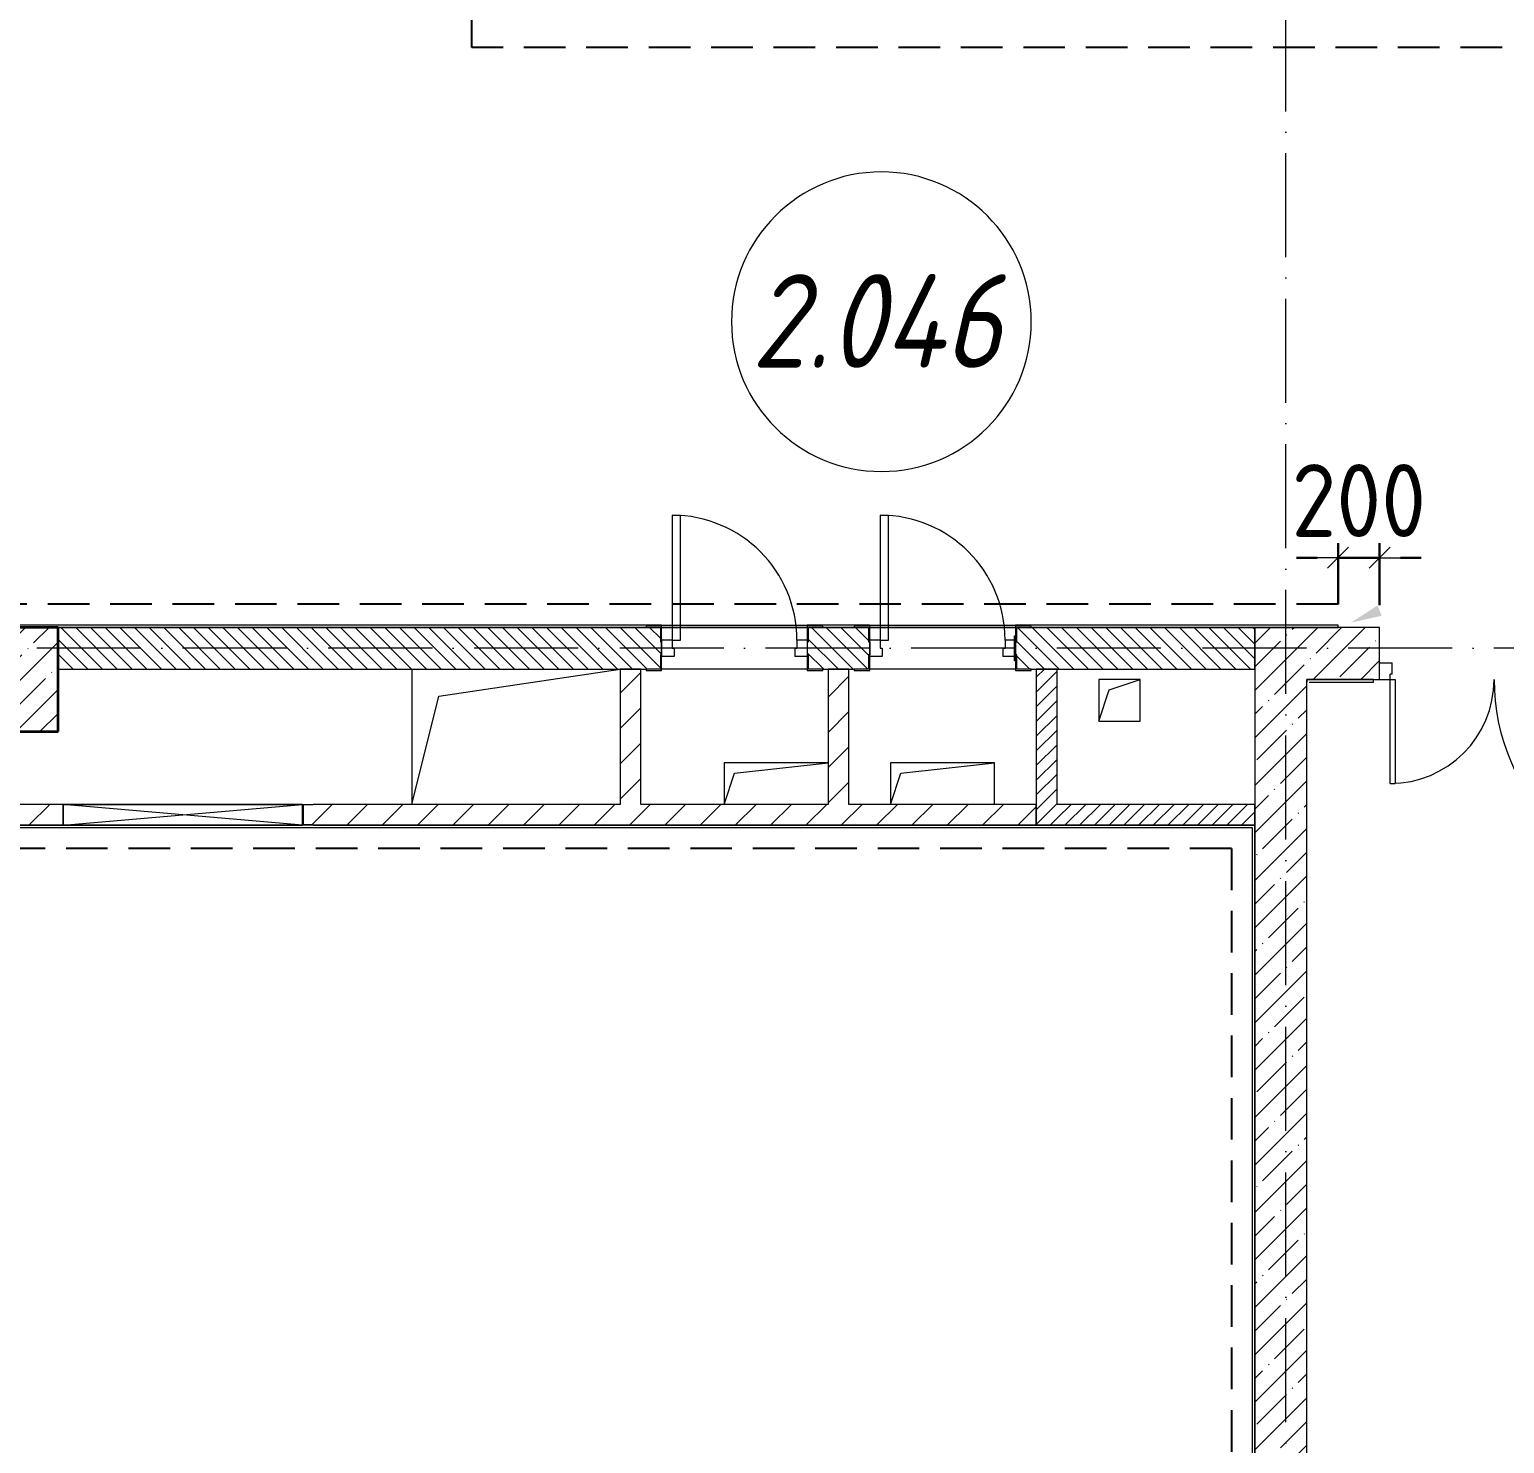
# Model space of a CAD drawing. Header units: millimetres. Extents: x -213536 to 1564669, y -45299 to 942238.
# Drawn here: x -133005 to -125917, y 111960 to 118758 of the extents above; entities that cross this region are included whole.
import ezdxf

# ---------------------------------------------------------------- set-up
doc = ezdxf.new("R2010")
doc.units = ezdxf.units.MM
doc.linetypes.add('50_200_ШТРИХ_1Т_ш5_п1_п1_', pattern=[700, 500, -100, 0, -100])
doc.linetypes.add('Штриховая _2 мм - 1 мм_', pattern=[300, 200, -100])
for name, color, linetype, lineweight in [('0-1', 7, 'Continuous', 5), ('0-2', 7, 'Continuous', 9), ('Каркас_Импост', 7, 'Continuous', 13), ('Марки помещений', 7, 'Continuous', 9), ('Несущие колонны', 7, 'Continuous', 9), ('Несущие колонны-1', 7, 'Continuous', 35), ('Обобщенные модели', 7, 'Continuous', 9), ('Общие ребра', 7, 'Continuous', 9), ('Оси-2', 7, '50_200_ШТРИХ_1Т_ш5_п1_п1_', 9), ('Открывание-1', 7, 'Continuous', 9), ('Панель', 7, 'Continuous', 13), ('Размеры', 7, 'Continuous', 15), ('Стены', 7, 'Continuous', 9), ('Стены-1', 7, 'Continuous', 13), ('Текстовые примечания', 7, 'Continuous', 9), ('Штриховка разреза-1', 7, 'Continuous', 9), ('Элементы узлов', 7, 'Continuous', 9)]:
    doc.layers.add(name, color=color, linetype=linetype, lineweight=lineweight)
doc.layers.add('СТ-1_1', color=7, linetype='Штриховая _2 мм - 1 мм_', lineweight=90, true_color=0x888888)
doc.layers.get('0-2').off()
doc.styles.add('ISOCPEUR_I_2', font='isocpeui.ttf', dxfattribs={"width": 0.85, "height": 2.3})
doc.styles.add('СПДС', font='isocpeur.ttf', dxfattribs={"width": 0.9})
doc.dimstyles.new('Размера А3', dxfattribs={"dimtxt": 200, "dimasz": 100, "dimexe": 70, "dimexo": 100, "dimgap": 20, "dimtad": 1, "dimdec": 0, "dimrnd": 10, "dimzin": 0, "dimdsep": 46, "dimtxsty": 'СПДС', "dimblk": 'ARROWHEAD_6', "dimcen": 1, "dimclrd": 256, "dimclre": 256, "dimclrt": 256, "dimazin": 0, "dimtfac": 1, "dimtdec": 0, "dimtmove": 2, "dimatfit": 3, "dimfxl": 1, "dimtolj": 1, "dimtzin": 0, "dimarcsym": 0})
pattern_1 = [(45, (0, 0), (-84.85281, 84.85281), [])]
pattern_2 = [(45, (0, 0), (-35.35534, 35.35534), [])]
pattern_3 = [(45, (0, 0), (-114.04925, 114.04925), []), (45, (114.05, 0), (-114.04925, 114.04925), [201.612, -40.322, 3.353, -36.97])]

# ---------------------------------------------------------------- blocks, each defined once
blk = doc.blocks.new('BSC_Колонна _Прямоугольная - 500х500-V57-АИ2_02_План отделки стен 2-го этажа _Часть 2_')
at = {"layer": 'Несущие колонны'}
h = blk.add_hatch(dxfattribs=at)
h.set_pattern_fill('FP_65', color=256, style=0, pattern_type=2)
h.set_pattern_definition([(45, (-77500, -7650), (-114.04925, 114.04925), []), (45, (-77385.95, -7650), (-114.04925, 114.04925), [201.613, -40.323, 3.353, -36.97])])
h.paths.add_polyline_path([(-250, -250), (250, -250), (250, 250), (-250, 250)], flags=0)
at = {"layer": 'Несущие колонны-1'}
for p, q in [((250, 250), (-250, 250)), ((-250, 250), (-250, -250)), ((250, -250), (250, 250)), ((-250, -250), (250, -250))]:
    blk.add_line(p, q, dxfattribs=at)
blk = doc.blocks.new('Дверь_СКБ_2Ст_Внутренняя_ШЕР - СОШ_Д-31__Дв_1600x2100h_ЛК_Лифтовой холл _зона безопасности МГН__EIS60-26412756-АИ2_02_План отделки стен 2-го этажа _Часть 2_')
at = {"layer": 'Каркас_Импост'}
for p, q in [((-737.5, 125), (-787.5, 125)), ((-787.5, 125), (-787.5, 45)), ((-737.5, 125), (-737.5, 100)), ((-737.5, 100), (-727.5, 100)), ((-727.5, 100), (-727.5, 45)), ((752.5, 100), (762.5, 100)), ((752.5, 100), (752.5, 45)), ((812.5, 125), (762.5, 125)), ((762.5, 125), (762.5, 100)), ((812.5, 125), (812.5, 45)), ((-727.5, 45), (-787.5, 45)), ((812.5, 45), (752.5, 45))]:
    blk.add_line(p, q, dxfattribs=at)
at = {"layer": 'Открывание-1'}
for centre, radius, start, end in [((-737.5, 125), 1000, 0, 90), ((762.5, 125), 500, 90, 180)]:
    blk.add_arc(centre, radius, start, end, dxfattribs=at)
at = {"layer": 'Панель'}
for p, q in [((-737.5, 1125), (-712.5, 1125)), ((-737.5, 1125), (-737.5, 125)), ((-712.5, 125), (-712.5, 1125)), ((762.5, 625), (737.5, 625)), ((737.5, 125), (737.5, 625)), ((762.5, 625), (762.5, 125)), ((-737.5, 125), (-712.5, 125)), ((762.5, 125), (737.5, 125))]:
    blk.add_line(p, q, dxfattribs=at)
blk = doc.blocks.new('Дверь_СКБ_1Ст_Внутренняя_ШЕР - СОШ_Д-1__Дв_700x1800h_Технический шкаф ЭОМ и СС_EI30-28320654-АИ2_02_План отделки стен 2-го этажа _Часть 2_')
at = {"layer": 'Каркас_Импост'}
for p, q in [((-287.5, 40), (-337.5, 40)), ((-337.5, 31), (-337.5, -31)), ((-287.5, 40), (-287.5, 0)), ((-287.5, 0), (-277.5, 0)), ((-277.5, 0), (-277.5, -40)), ((302.5, 0), (312.5, 0)), ((302.5, 0), (302.5, -40)), ((362.5, 40), (312.5, 40)), ((312.5, 40), (312.5, 0)), ((362.5, 40), (362.5, -40)), ((-277.5, -40), (-337.5, -40)), ((362.5, -40), (302.5, -40))]:
    blk.add_line(p, q, dxfattribs=at)
at = {"layer": 'Открывание-1'}
blk.add_arc((-287.5, 40), 600, 360, 90, dxfattribs=at)
at = {"layer": 'Панель'}
for p, q in [((-287.5, 640), (-247.5, 640)), ((-287.5, 640), (-287.5, 40)), ((-247.5, 40), (-247.5, 640)), ((-287.5, 40), (-247.5, 40))]:
    blk.add_line(p, q, dxfattribs=at)
blk = doc.blocks.new('Дверь_СКБ_1Ст_Внутренняя_ШЕР - СОШ_Д-1__Дв_700x1800h_Технический шкаф ЭОМ и СС_EI30-28321257-АИ2_02_План отделки стен 2-го этажа _Часть 2_')
at = {"layer": 'Каркас_Импост'}
for p, q in [((-287.5, 40), (-337.5, 40)), ((-337.5, 40), (-337.5, -40)), ((-287.5, 40), (-287.5, 0)), ((-287.5, 0), (-277.5, 0)), ((-277.5, 0), (-277.5, -40)), ((302.5, 0), (312.5, 0)), ((302.5, 0), (302.5, -40)), ((362.5, 40), (312.5, 40)), ((312.5, 40), (312.5, 0)), ((362.5, 31), (362.5, -31)), ((-277.5, -40), (-337.5, -40)), ((362.5, -40), (302.5, -40))]:
    blk.add_line(p, q, dxfattribs=at)
at = {"layer": 'Открывание-1'}
blk.add_arc((-287.5, 40), 600, 360, 90, dxfattribs=at)
at = {"layer": 'Панель'}
for p, q in [((-287.5, 640), (-247.5, 640)), ((-287.5, 640), (-287.5, 40)), ((-247.5, 40), (-247.5, 640)), ((-287.5, 40), (-247.5, 40))]:
    blk.add_line(p, q, dxfattribs=at)
blk = doc.blocks.new('АР_Перемычка - АР_Перемычка-28321832-АИ2_02_План отделки стен 2-го этажа _Часть 2_')
at = {"layer": 'Обобщенные модели'}
blk.add_line((-250, -100), (-242, -100), dxfattribs=at)
blk = doc.blocks.new('154_Стойка_СКБ_Уголок - СМ-2180_200-28268025-АИ2_02_План отделки стен 2-го этажа _Часть 2_')
at = {"layer": 'Обобщенные модели'}
for p, q in [((125, 156), (125, 81)), ((200, 156), (125, 156)), ((131, 81), (131, 150)), ((131, 150), (200, 150)), ((200, 150), (200, 156)), ((125, 81), (131, 81)), ((131, 19), (125, 19)), ((125, 19), (125, -56)), ((131, -50), (131, 19)), ((125, -56), (200, -56)), ((200, -50), (131, -50)), ((200, -56), (200, -50))]:
    blk.add_line(p, q, dxfattribs=at)
blk = doc.blocks.new('Стойка_Влож_Полоса боковая - Полоса-28213942-АИ2_02_План отделки стен 2-го этажа _Часть 2_')
at = {"layer": 'Обобщенные модели'}
for p, q in [((-5, 60), (0, 60)), ((-5, -60), (-5, 60)), ((0, 31), (0, -31)), ((0, -60), (-5, -60))]:
    blk.add_line(p, q, dxfattribs=at)
blk = doc.blocks.new('Фахверк_СКБ_Уголок - 200_3960_зеркало-28268689-АИ2_02_План отделки стен 2-го этажа _Часть 2_')
at = {"layer": 'Обобщенные модели'}
for p, q in [((200, 156), (125, 156)), ((125, 156), (125, 81)), ((131, 81), (131, 150)), ((131, 150), (200, 150)), ((200, 150), (200, 156)), ((125, 81), (131, 81)), ((131, 19), (125, 19)), ((125, 19), (125, -56)), ((131, -50), (131, 19)), ((125, -56), (200, -56)), ((200, -50), (131, -50)), ((200, -56), (200, -50))]:
    blk.add_line(p, q, dxfattribs=at)
blk = doc.blocks.new('Фахверк_СКБ_Уголок - 200_3960-28268576-АИ2_02_План отделки стен 2-го этажа _Часть 2_')
at = {"layer": 'Обобщенные модели'}
for p, q in [((200, 156), (125, 156)), ((125, 156), (125, 81)), ((131, 81), (131, 150)), ((131, 150), (200, 150)), ((200, 150), (200, 156)), ((125, 81), (131, 81)), ((131, 19), (125, 19)), ((125, 19), (125, -56)), ((131, -50), (131, 19)), ((125, -56), (200, -56)), ((200, -50), (131, -50)), ((200, -56), (200, -50))]:
    blk.add_line(p, q, dxfattribs=at)
blk = doc.blocks.new('154_Фахверк_СКБ_Швеллер - Тип_100_3960-28494444-АИ2_02_План отделки стен 2-го этажа _Часть 2_')
at = {"layer": 'Обобщенные модели'}
for p, q in [((125, 50), (175, 50)), ((125, -50), (125, 50)), ((128, 47), (128, -47)), ((175, 47), (128, 47)), ((175, 50), (175, 47)), ((175, -50), (125, -50)), ((128, -47), (175, -47)), ((175, -47), (175, -50))]:
    blk.add_line(p, q, dxfattribs=at)
blk = doc.blocks.new('AR_Отверстие прямоугольное _в плите_ - AR_Отверстие прямоугольное _в плите_-30229432-АИ2_02_План отделки стен 2-го этажа _Часть 2_')
at = {"layer": 'Обобщенные модели'}
for p, q in [((250, 100), (-250, 100)), ((-250, 100), (-250, -100)), ((-200, 50), (250, 100)), ((-250, -100), (-200, 50))]:
    blk.add_line(p, q, dxfattribs=at)
blk = doc.blocks.new('AR_Отверстие прямоугольное _в плите_ - AR_Отверстие прямоугольное _в плите_-V189-АИ2_02_План отделки стен 2-го этажа _Часть 2_')
at = {"layer": 'Обобщенные модели'}
for p, q in [((250, 100), (-250, 100)), ((-250, 100), (-250, -100)), ((-200, 50), (250, 100)), ((250, -100), (250, 100)), ((-250, -100), (-200, 50))]:
    blk.add_line(p, q, dxfattribs=at)
blk = doc.blocks.new('AR_Отверстие прямоугольное _в плите_ - AR_Отверстие прямоугольное _в плите_-V193-АИ2_02_План отделки стен 2-го этажа _Часть 2_')
at = {"layer": 'Обобщенные модели'}
for p, q in [((100, 100), (-100, 100)), ((-100, 100), (-100, -100)), ((-50, 50), (100, 100)), ((100, -100), (100, 100)), ((-100, -100), (-50, 50)), ((-100, -100), (100, -100))]:
    blk.add_line(p, q, dxfattribs=at)
blk = doc.blocks.new('AR_Отверстие прямоугольное _в плите_ - AR_Отверстие прямоугольное _в плите_-30552580-АИ2_02_План отделки стен 2-го этажа _Часть 2_')
at = {"layer": 'Обобщенные модели'}
for p, q in [((-500, 325), (-500, -325)), ((-370, 195), (500, 325)), ((-500, -325), (-370, 195))]:
    blk.add_line(p, q, dxfattribs=at)
blk = doc.blocks.new('AR_Отверстие прямоугольное _в стене_ - AR_Отверстие прямоугольное _в стене__ОВ-36863931-АИ2_02_План отделки стен 2-го этажа _Часть 2_')
at = {"layer": 'Элементы узлов'}
for p, q in [((-575, 50), (575, 50)), ((575, 50), (-575, -50)), ((-575, 50), (575, -50)), ((575, 50), (-575, 50)), ((575, 50), (575, -50)), ((575, -50), (575, 50)), ((575, -50), (-575, -50)), ((-575, -50), (575, -50))]:
    blk.add_line(p, q, dxfattribs=at)
blk = doc.blocks.new('0125-Р-ОО-Ш2-АР-о_23_10_2024_rvt-1-АИ2_02_План отделки стен 2-го этажа _Часть 2_')
at = {"layer": 'Штриховка разреза-1'}
h = blk.add_hatch(dxfattribs=at)
h.set_pattern_fill('FP_2', color=256, style=0, pattern_type=2)
h.set_pattern_definition([(135, (0, 0), (-35.35534, -35.35534), [])])
h.paths.add_polyline_path([(82356, 7700), (83500, 7700), (83500, 7900), (82356, 7900), (82356, 7831), (82350, 7831), (82350, 7769), (82356, 7769), (82356, 7701)], flags=0)
h.paths.add_polyline_path([(79834.4, 7700), (80644, 7700), (80644, 7769), (80650, 7769), (80650, 7831), (80644, 7831), (80644, 7900), (77750, 7900), (77750, 7700)], flags=0)
h.paths.add_polyline_path([(81644, 7700), (81644, 7769), (81650, 7769), (81650, 7831), (81644, 7831), (81644, 7900), (81356, 7900), (81356, 7831), (81350, 7831), (81350, 7769), (81356, 7769), (81356, 7700), (81575, 7700)], flags=0)
h = blk.add_hatch(dxfattribs=at)
h.set_pattern_fill('FP_1', color=256, style=0, pattern_type=2)
h.set_pattern_definition(pattern_3)
h.paths.add_polyline_path([(83562.3, 400), (83750, 400), (83750, 7900), (83500, 7900), (83500, 400)], flags=0)
h = blk.add_hatch(dxfattribs=at)
h.set_pattern_fill('FP_1', color=256, style=0, pattern_type=2)
h.set_pattern_definition(pattern_3)
h.paths.add_polyline_path([(85900, 7650), (85900, 7900), (85700, 7900), (85700, 7650)], flags=0)
h.paths.add_polyline_path([(83750, 7650), (84100, 7650), (84100, 7900), (83750, 7900)], flags=0)
h = blk.add_hatch(dxfattribs=at)
h.set_pattern_fill('FP_3', color=256, style=0, pattern_type=2)
h.set_pattern_definition(pattern_1)
h.paths.add_polyline_path([(80550, 7050), (80550, 7700), (80450, 7700), (80450, 7050)], flags=0)
h = blk.add_hatch(dxfattribs=at)
h.set_pattern_fill('FP_3', color=256, style=0, pattern_type=2)
h.set_pattern_definition(pattern_1)
h.paths.add_polyline_path([(81550, 7050), (81550, 7700), (81450, 7700), (81450, 7050)], flags=0)
h = blk.add_hatch(dxfattribs=at)
h.set_pattern_fill('FP_92', color=256, style=0, pattern_type=2)
h.set_pattern_definition(pattern_2)
h.paths.add_polyline_path([(82550, 6950), (82550, 7700), (82450, 7700), (82450, 6950)], flags=0)
h = blk.add_hatch(dxfattribs=at)
h.set_pattern_fill('FP_3', color=256, style=0, pattern_type=2)
h.set_pattern_definition(pattern_1)
h.paths.add_polyline_path([(81698.3, 6950), (82450, 6950), (82450, 7050), (78975, 7050), (78975, 7047), (78928, 7047), (78928, 6953), (78975, 6953), (78975, 6950), (79834.4, 6950)], flags=0)
h.paths.add_polyline_path([(77250, 6950), (77775, 6950), (77775, 7050), (77250, 7050)], flags=0)
h = blk.add_hatch(dxfattribs=at)
h.set_pattern_fill('FP_92', color=256, style=0, pattern_type=2)
h.set_pattern_definition(pattern_2)
h.paths.add_polyline_path([(83500, 6950), (83500, 7050), (82550, 7050), (82550, 6950)], flags=0)
at = {"layer": 'Стены'}
for p, q in [((80650, 7900), (81350, 7900)), ((81650, 7900), (82350, 7900)), ((81350, 7700), (80650, 7700)), ((82350, 7700), (81650, 7700))]:
    blk.add_line(p, q, dxfattribs=at)
at = {"layer": 'Стены-1'}
for p, q in [((80575, 7900), (77750, 7900)), ((81575, 7900), (81425, 7900)), ((83500, 7900), (82425, 7900)), ((83500, 7700), (83500, 7900)), ((83500, 7900), (83500, 400)), ((83750, 7900), (83500, 7900)), ((84100, 7900), (83750, 7900)), ((84100, 7650), (84100, 7900)), ((80650, 7769), (80650, 7831)), ((81350, 7831), (81350, 7769)), ((81650, 7769), (81650, 7831)), ((77750, 7700), (80575, 7700)), ((80550, 7700), (80450, 7700)), ((80450, 7700), (80450, 7050)), ((80550, 7050), (80550, 7700)), ((81425, 7700), (81575, 7700)), ((81550, 7700), (81450, 7700)), ((81450, 7700), (81450, 7050)), ((81550, 7050), (81550, 7700)), ((82425, 7700), (83500, 7700)), ((82550, 7700), (82450, 7700)), ((82450, 7700), (82450, 6950)), ((82550, 7050), (82550, 7700)), ((83750, 400), (83750, 7650)), ((83750, 7650), (84100, 7650)), ((77775, 7050), (77350, 7050)), ((80450, 7050), (78975, 7050)), ((81450, 7050), (80550, 7050)), ((82450, 7050), (81550, 7050)), ((82450, 6950), (82450, 7050)), ((83500, 7050), (82550, 7050)), ((83500, 6950), (83500, 7050)), ((77250, 6950), (77775, 6950)), ((78975, 6950), (82450, 6950)), ((82450, 6950), (82550, 6950)), ((82550, 6950), (83500, 6950))]:
    blk.add_line(p, q, dxfattribs=at)
at = {"layer": '0-2'}
for name, p in [('Дверь_СКБ_1Ст_Внутренняя_ШЕР - СОШ_Д-1__Дв_700x1800h_Технический шкаф ЭОМ и СС_EI30-28321257-АИ2_02_План отделки стен 2-го этажа _Часть 2_', (80987.5, 7800)), ('Дверь_СКБ_1Ст_Внутренняя_ШЕР - СОШ_Д-1__Дв_700x1800h_Технический шкаф ЭОМ и СС_EI30-28320654-АИ2_02_План отделки стен 2-го этажа _Часть 2_', (81987.5, 7800)), ('BSC_Колонна _Прямоугольная - 500х500-V57-АИ2_02_План отделки стен 2-го этажа _Часть 2_', (77500, 7650)), ('Фахверк_СКБ_Уголок - 200_3960_зеркало-28268689-АИ2_02_План отделки стен 2-го этажа _Часть 2_', (81225, 7750)), ('154_Стойка_СКБ_Уголок - СМ-2180_200-28268025-АИ2_02_План отделки стен 2-го этажа _Часть 2_', (82225, 7750)), ('Стойка_Влож_Полоса боковая - Полоса-28213942-АИ2_02_План отделки стен 2-го этажа _Часть 2_', (82350, 7800)), ('AR_Отверстие прямоугольное _в плите_ - AR_Отверстие прямоугольное _в плите_-30552580-АИ2_02_План отделки стен 2-го этажа _Часть 2_', (79950, 7375)), ('АР_Перемычка - АР_Перемычка-28321832-АИ2_02_План отделки стен 2-го этажа _Часть 2_', (80650, 7800)), ('AR_Отверстие прямоугольное _в плите_ - AR_Отверстие прямоугольное _в плите_-V193-АИ2_02_План отделки стен 2-го этажа _Часть 2_', (82850, 7550)), ('AR_Отверстие прямоугольное _в плите_ - AR_Отверстие прямоугольное _в плите_-30229432-АИ2_02_План отделки стен 2-го этажа _Часть 2_', (81200, 7150)), ('AR_Отверстие прямоугольное _в плите_ - AR_Отверстие прямоугольное _в плите_-V189-АИ2_02_План отделки стен 2-го этажа _Часть 2_', (82000, 7150)), ('154_Фахверк_СКБ_Швеллер - Тип_100_3960-28494444-АИ2_02_План отделки стен 2-го этажа _Часть 2_', (78800, 7000))]:
    blk.add_blockref(name, p, dxfattribs=at)
at = {"layer": '0-2', "rotation": 180}
for name, p in [('154_Стойка_СКБ_Уголок - СМ-2180_200-28268025-АИ2_02_План отделки стен 2-го этажа _Часть 2_', (80775, 7850)), ('Фахверк_СКБ_Уголок - 200_3960-28268576-АИ2_02_План отделки стен 2-го этажа _Часть 2_', (81775, 7850)), ('Дверь_СКБ_2Ст_Внутренняя_ШЕР - СОШ_Д-31__Дв_1600x2100h_ЛК_Лифтовой холл _зона безопасности МГН__EIS60-26412756-АИ2_02_План отделки стен 2-го этажа _Часть 2_', (84912.5, 7775)), ('AR_Отверстие прямоугольное _в стене_ - AR_Отверстие прямоугольное _в стене__ОВ-36863931-АИ2_02_План отделки стен 2-го этажа _Часть 2_', (78350, 7000))]:
    blk.add_blockref(name, p, dxfattribs=at)
blk = doc.blocks.new('ARROWHEAD_6')
at = {"color": 0, "linetype": 'Continuous'}
for p, q in [((0, 0), (-1, 0)), ((-0.5, -0.5), (0.5, 0.5))]:
    blk.add_line(p, q, dxfattribs=at)
blk = doc.blocks.new('*D3096')
at = {"layer": 'Defpoints', "color": 0, "transparency": 16777216}
for p in [(290345.6, 221050.8), (290145.6, 220727.2), (290345.6, 220723.2)]:
    blk.add_point(p, dxfattribs=at)
at = {"layer": 'Размеры', "lineweight": -2, "transparency": 16777216}
for p, q in [((290145.6, 220827.2), (290145.6, 221120.8)), ((290345.6, 220823.2), (290345.6, 221120.8)), ((290045.6, 221050.8), (289945.6, 221050.8)), ((290145.6, 221050.8), (290345.6, 221050.8)), ((290445.6, 221050.8), (290545.6, 221050.8))]:
    blk.add_line(p, q, dxfattribs=at)
at = {"layer": 'Размеры', "lineweight": -2, "transparency": 16777216, "xscale": 100, "yscale": 100, "zscale": 100}
blk.add_blockref('ARROWHEAD_6', (290145.6, 221050.8), dxfattribs=at)
at = {"layer": 'Размеры', "lineweight": -2, "transparency": 16777216, "xscale": 100, "yscale": 100, "zscale": 100, "rotation": 180}
blk.add_blockref('ARROWHEAD_6', (290345.6, 221050.8), dxfattribs=at)
at = {"layer": 'Размеры', "lineweight": 25, "transparency": 16777216, "insert": (290245.6, 221325.8), "char_height": 350, "width": 1.866, "attachment_point": 5, "style": 'СПДС'}
blk.add_mtext('\\A1;200', dxfattribs=at)
blk = doc.blocks.new('AI_Марка_Помещение_х1__Общий_E___ISO-2_1K_ - Номер-16210215-АИ2_02_План отделки стен 2-го этажа _Часть 2_')
at = {"layer": 'Марки помещений'}
for start, end in [(360, 180), (180, 360)]:
    blk.add_arc((0.039, 0.312), 2.4, start, end, dxfattribs=at)
blk = doc.blocks.new('Оси1')
at = {"layer": 'Оси-2'}
for p, q in [((289895.6, 210594.5), (289895.6, 264395.4)), ((297695.6, 220615.2), (203926.8, 220615.2))]:
    blk.add_line(p, q, dxfattribs=at)
at = {"layer": 'Размеры', "lineweight": 25}
dim = blk.add_linear_dim(base=(290345.6, 221050.8), p1=(290145.6, 220727.2), p2=(290345.6, 220723.2), dimstyle='Размера А3', override={"dimtxt": 350}, dxfattribs=at)
dim.commit()
dim.dimension.update_dxf_attribs({"geometry": '*D3096', "text_midpoint": (290245.6, 221325.8)})

msp = doc.modelspace()

# ---------------------------------------------------------------- hatches: boundary and pattern name
at = {"layer": 'Текстовые примечания'}
msp.add_hatch(color=256, dxfattribs=at).paths.add_polyline_path([(-126655.5, 115905.7), (-126507, 115939.7), (-126527.5, 115988.4)], flags=0)

# ---------------------------------------------------------------- linework, layer by layer
at = {"layer": 'Общие ребра'}
msp.add_line((-126717, 115882.8), (-126717, 115894.8), dxfattribs=at)
at = {"layer": 'СТ-1_1', "lineweight": 25}
for p, q in [((-130879, 118670.8), (-130879, 122005.3)), ((-119329, 118670.8), (-130879, 118670.8)), ((-126717, 115994.8), (-169477, 115994.8)), ((-127229, 114820.8), (-133479, 114820.8)), ((-127229, 114820.8), (-127229, 108502.8))]:
    msp.add_line(p, q, dxfattribs=at)
at = {"layer": 'Стены'}
for p, q in [((-129967, 115894.8), (-129267, 115894.8)), ((-129267, 115882.8), (-129967, 115882.8)), ((-128967, 115894.8), (-128267, 115894.8)), ((-128267, 115882.8), (-128967, 115882.8))]:
    msp.add_line(p, q, dxfattribs=at)
at = {"layer": 'Стены-1'}
for p, q in [((-129967, 115894.8), (-133792, 115894.8)), ((-132867, 115882.8), (-130042, 115882.8)), ((-129967, 115888.8), (-129967, 115894.8)), ((-128967, 115894.8), (-129267, 115894.8)), ((-129267, 115894.8), (-129267, 115888.8)), ((-129192, 115882.8), (-129042, 115882.8)), ((-128967, 115888.8), (-128967, 115894.8)), ((-126717, 115894.8), (-128267, 115894.8)), ((-128267, 115894.8), (-128267, 115888.8)), ((-128192, 115882.8), (-126717, 115882.8)), ((-126547, 115632.8), (-126867, 115632.8)), ((-126867, 115632.8), (-126867, 115620.8)), ((-126855, 115620.8), (-126547, 115620.8)), ((-126547, 115620.8), (-126547, 115632.8)), ((-133379, 114920.8), (-127129, 114920.8)), ((-132842, 114932.8), (-133367, 114932.8)), ((-127117, 114932.8), (-131642, 114932.8)), ((-127129, 114920.8), (-127129, 108394.8)), ((-127117, 108382.8), (-127117, 114932.8))]:
    msp.add_line(p, q, dxfattribs=at)

# ---------------------------------------------------------------- block references
at = {"color": 2, "lineweight": 30}
msp.add_blockref('Оси1', (-416862.6, -104832.4), dxfattribs=at)
at = {"layer": '0-1'}
msp.add_blockref('0125-Р-ОО-Ш2-АР-о_23_10_2024_rvt-1-АИ2_02_План отделки стен 2-го этажа _Часть 2_', (-210617, 107982.8), dxfattribs=at)
at = {"layer": 'Марки помещений', "xscale": 300, "yscale": 300, "zscale": 99.99999999999993}
msp.add_blockref('AI_Марка_Помещение_х1__Общий_E___ISO-2_1K_ - Номер-16210215-АИ2_02_План отделки стен 2-го этажа _Часть 2_', (-128922.8, 117259.4), dxfattribs=at)

# ---------------------------------------------------------------- texts
at = {"layer": 'Марки помещений', "insert": (-129535.4, 117581.6), "char_height": 450, "width": 817.721, "attachment_point": 1, "style": 'ISOCPEUR_I_2'}
msp.add_mtext('2.046', dxfattribs=at)

doc.saveas('drawing.dxf')
